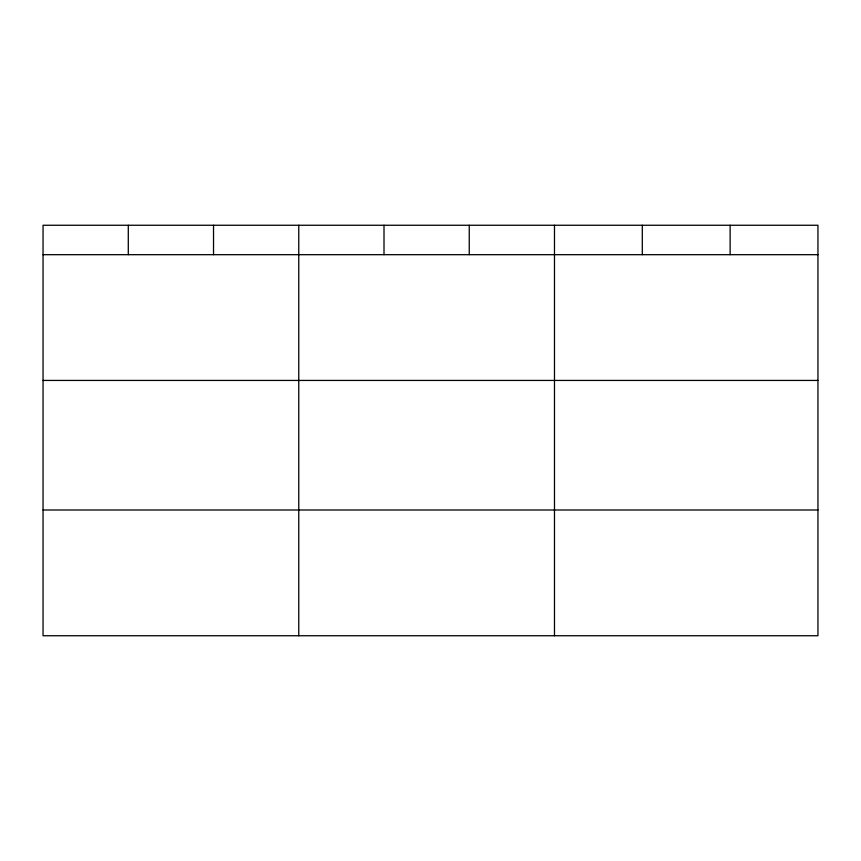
<?xml version="1.0" encoding="UTF-8"?>
<svg xmlns="http://www.w3.org/2000/svg" width="861" height="861" viewBox="0 0 861 861"><rect width="100%" height="100%" fill="white"/><g stroke="black" fill="none" stroke-linecap="round" stroke-linejoin="round"><path stroke-width="1.29" d="M817.95 380.433L817.95 225.259L43.05 225.259L43.05 635.741L817.95 635.741L817.95 380.433L43.05 380.433M43.05 254.684L817.95 254.684M43.05 509.992L817.95 509.992M730.128 225.259L730.128 254.684M642.306 225.259L642.306 254.684M554.484 225.259L554.484 635.741M469.245 225.259L469.245 254.684M384.006 225.259L384.006 254.684M298.767 225.259L298.767 635.741M213.528 225.259L213.528 254.684M128.289 225.259L128.289 254.684"/></g></svg>
